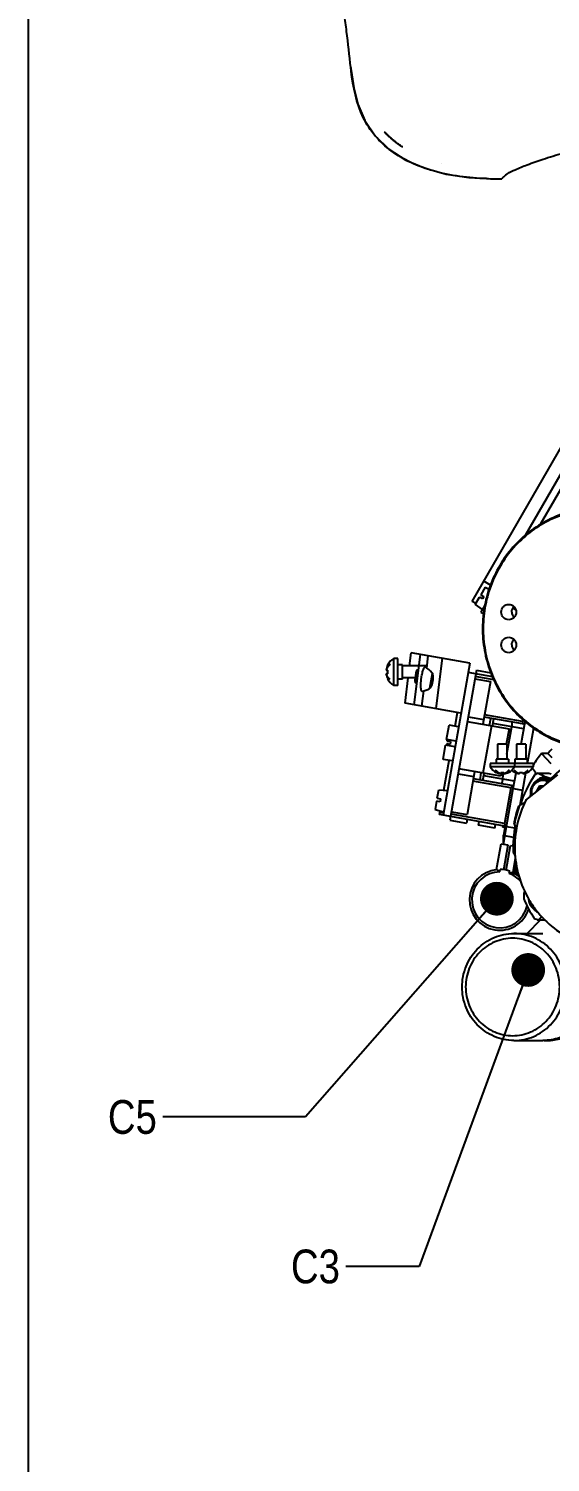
# Model space of a CAD drawing. Header units: millimetres. Extents: x 0 to 841, y 0 to 594.
# Drawn here: x 0 to 54.1, y 145.6 to 294.2 of the extents above; entities that cross this region are included whole.
import ezdxf

# ---------------------------------------------------------------- set-up
doc = ezdxf.new("R2010")
doc.units = ezdxf.units.MM
doc.header["$LTSCALE"] = 46.255
doc.layers.get('0').update_dxf_attribs({"linetype": 'CONTINUOUS'})
for name, color, linetype in [('AXIS', 7, 'CONTINUOUS'), ('COSMETIC', 7, 'CONTINUOUS'), ('NOTE', 7, 'CONTINUOUS')]:
    doc.layers.add(name, color=color, linetype=linetype)
doc.styles.get("Standard").update_dxf_attribs({"font": 'txt', "width": 0.85})
doc.styles.add('TEXTSTYLE_2', font='txt', dxfattribs={"width": 0.85})
doc.dimstyles.get("Standard").update_dxf_attribs({"dimtxt": 3.5, "dimasz": 3.5, "dimexe": 1.5, "dimexo": 1, "dimtad": 1, "dimtxsty": 'STANDARD', "dimcen": 0.09, "dimadec": 0, "dimazin": 0, "dimtol": 1, "dimtp": 0.01, "dimtm": 0.01, "dimtfac": 1, "dimtofl": 0, "dimtmove": 0, "dimatfit": 3, "dimfxl": 1, "dimtolj": 1, "dimarcsym": 0})

msp = doc.modelspace()

# ---------------------------------------------------------------- linework, layer by layer
at = {"color": 7, "linetype": 'CONTINUOUS'}
for p, q in [((0, 0), (0, 594)), ((33.42, 290.22), (33.47, 289.82)), ((33.46, 289.9), (33.42, 290.22)), ((33.47, 289.84), (33.46, 289.9)), ((38.83, 282.01), (38.76, 282.01)), ((42.85, 280.31), (42.85, 280.31)), ((49.09, 278.69), (49.09, 278.69)), ((49.09, 278.69), (49.09, 278.69)), ((46.01, 234.86), (56.01, 252.18)), ((57.43, 251.94), (51.52, 241.71)), ((58.27, 251.8), (53.1, 242.84)), ((47.93, 236.55), (47.22, 236.96)), ((46.34, 234.53), (46.78, 235.3)), ((47.09, 235.13), (46.78, 235.3)), ((47.38, 236.34), (46.93, 235.56)), ((46.93, 235.56), (47.24, 235.39)), ((47.24, 235.39), (47.09, 235.13)), ((47.38, 236.34), (47.78, 236.15)), ((46.4, 234.64), (46.01, 234.86)), ((46.34, 234.53), (47.08, 234.01)), ((47.34, 234.47), (46.93, 233.76)), ((46.93, 233.76), (47.22, 233.58)), ((50.25, 234.15), (50.57, 233.96)), ((37.9, 226.15), (37.9, 228.95)), ((38.3, 228.95), (37.9, 228.95)), ((38.3, 226.15), (38.3, 228.95)), ((39.54, 228.18), (39.71, 229.53)), ((45.78, 228.46), (39.71, 229.53)), ((40, 224.15), (40.65, 229.37)), ((41.31, 227.94), (41.46, 229.22)), ((42.9, 228.97), (42.26, 223.75)), ((37.1, 227.75), (37.26, 227.73)), ((37.25, 228.27), (37.26, 228.27)), ((38.8, 228.3), (38.3, 228.3)), ((38.8, 226.8), (38.8, 228.3)), ((41.3, 228.18), (38.8, 228.18)), ((45.78, 228.46), (43, 212.7)), ((46.46, 227.73), (43.72, 212.17)), ((48.16, 227.03), (45.6, 227.48)), ((46.46, 227.73), (47.97, 227.47)), ((37.26, 227.37), (37.1, 227.36)), ((37.26, 226.84), (37.25, 226.83)), ((38.3, 226.15), (37.9, 226.15)), ((38.8, 226.8), (38.3, 226.8)), ((40.27, 226.93), (38.8, 226.93)), ((39.07, 224.31), (39.39, 226.93)), ((41.64, 225.86), (41.9, 227.38)), ((46.3, 226.85), (47.93, 226.56)), ((48.27, 226.75), (46.35, 227.09)), ((47.93, 226.56), (47.15, 222.13)), ((48.13, 227.1), (48.11, 227.03)), ((40.82, 224), (41.02, 225.6)), ((44.86, 223.29), (39.07, 224.31)), ((44.27, 221.92), (44.52, 223.35)), ((51.26, 222.42), (47.32, 223.11)), ((45.52, 222.41), (49.86, 221.65)), ((45.61, 222.91), (47.23, 222.62)), ((48.02, 221.97), (47.15, 217.05)), ((51.46, 222.13), (47.28, 222.87)), ((47.84, 222.01), (47.97, 222.74)), ((48.13, 221.95), (48.26, 222.69)), ((51.38, 221.64), (48.18, 222.2)), ((49.86, 221.65), (49.57, 220.06)), ((49.64, 219.02), (50.15, 221.85)), ((51.1, 220.06), (51.51, 222.37)), ((51.3, 222.62), (51.26, 222.42)), ((43.39, 220.1), (43.36, 219.95)), ((43.73, 220.04), (43.39, 220.1)), ((43.44, 220.39), (43.47, 220.54)), ((43.44, 220.39), (43.78, 220.33)), ((43.78, 220.33), (43.73, 220.04)), ((49.64, 220.06), (48.67, 220.06)), ((48.67, 220.06), (48.67, 218.51)), ((49.64, 220.06), (49.64, 218.51)), ((51.59, 220.06), (50.61, 220.06)), ((50.61, 220.06), (50.61, 218.51)), ((51.59, 220.06), (51.59, 218.51)), ((51.62, 219.86), (51.59, 219.87)), ((51.59, 219.66), (51.62, 219.86)), ((53.89, 219.1), (53.23, 219.1)), ((53.23, 219.1), (54.19, 218.07)), ((53.89, 219.1), (54.28, 218.68)), ((43.1, 215.29), (43.64, 218.38)), ((48.99, 216.73), (44.65, 217.49)), ((46.28, 217.2), (45.5, 212.77)), ((46.84, 216.34), (46.97, 217.08)), ((47.13, 216.29), (47.26, 217.03)), ((52.35, 218.06), (47.91, 218.06)), ((47.91, 218.06), (47.91, 217.71)), ((52.35, 217.71), (47.91, 217.71)), ((48.51, 217.14), (48.51, 217.15)), ((49.78, 218.51), (48.53, 218.51)), ((48.53, 218.51), (48.53, 218.06)), ((48.98, 217.01), (49, 217.15)), ((49.06, 217.14), (48.99, 216.73)), ((49.19, 216.44), (49.32, 217.15)), ((49.32, 217.15), (49.33, 217.01)), ((49.78, 218.51), (49.78, 218.06)), ((49.8, 217.15), (49.8, 217.14)), ((50.29, 215.48), (50.58, 217.09)), ((50.41, 218.06), (50.41, 217.71)), ((50.45, 217.14), (50.46, 217.15)), ((51.72, 218.51), (50.47, 218.51)), ((50.47, 218.51), (50.47, 218.06)), ((50.92, 217.01), (50.94, 217.15)), ((51.26, 217.15), (51.27, 217.01)), ((51.72, 218.51), (51.72, 218.06)), ((51.74, 217.15), (51.74, 217.14)), ((52.25, 217.56), (52.28, 217.52)), ((52.35, 218.06), (52.35, 217.71)), ((52.89, 217.07), (53.97, 217.07)), ((53.97, 217.07), (54.23, 216.99)), ((44.57, 217), (46.19, 216.71)), ((50.04, 215.52), (46.11, 216.22)), ((50.33, 215.73), (46.15, 216.46)), ((50.42, 216.22), (47.22, 216.78)), ((51.59, 214.24), (54.9, 216.87)), ((53.01, 215.7), (52.68, 215.11)), ((53.17, 215.7), (52.98, 215.35)), ((53.42, 215.7), (53.01, 215.7)), ((53.72, 216.45), (53.39, 216.45)), ((53.46, 216.76), (54.25, 216.52)), ((42.34, 214.16), (42.18, 213.28)), ((42.69, 214.1), (42.34, 214.16)), ((42.39, 214.45), (42.55, 215.34)), ((42.39, 214.45), (42.74, 214.39)), ((42.55, 215.34), (43.45, 215.26)), ((42.74, 214.39), (42.69, 214.1)), ((50.04, 215.52), (49.39, 211.83)), ((42.18, 213.28), (43.06, 213.04)), ((42.65, 212.77), (42.72, 213.13)), ((49.6, 211.54), (42.65, 212.77)), ((42.7, 213.01), (43.04, 212.95)), ((49.39, 211.83), (43.83, 212.81)), ((43.87, 213.06), (45.5, 212.77)), ((50.94, 213.72), (50.84, 213.65)), ((51.4, 213.96), (50.94, 213.72)), ((51.04, 213.97), (51.08, 213.96)), ((51.4, 213.96), (51.46, 213.94)), ((51.4, 213.96), (51.47, 213.96)), ((43.72, 212.17), (45.44, 211.87)), ((45.51, 212.26), (45.44, 211.87)), ((46.67, 211.65), (46.74, 212.04)), ((48.39, 211.35), (46.67, 211.65)), ((48.39, 211.35), (48.46, 211.74)), ((49.22, 211.45), (49.25, 211.6)), ((49.47, 211.4), (49.22, 211.45)), ((49.27, 209.69), (49.6, 211.54)), ((49.47, 211.4), (49.5, 211.56)), ((50.35, 211.9), (50.4, 211.77)), ((50.4, 211.77), (50.64, 211.36)), ((50.32, 210.4), (49.42, 210.56)), ((50.26, 209.52), (50.3, 209.79)), ((48.89, 206.82), (48.94, 207.07)), ((49.88, 206.65), (49.92, 206.9)), ((50.45, 207.33), (50.38, 207.33)), ((51.49, 204.79), (51.39, 204.67)), ((52.91, 201.83), (53.23, 202.21)), ((53.07, 201.83), (51.72, 200.44)), ((53.6, 201.83), (52.91, 201.83))]:
    msp.add_line(p, q, dxfattribs=at)
for points in [[(33.46, 289.9), (33.74, 288.12), (34.17, 286.41), (34.88, 284.73), (35.95, 283.15), (37.39, 281.76), (39.14, 280.63), (41.14, 279.77), (43.33, 279.17), (45.68, 278.82), (48.15, 278.69), (49.09, 278.69)], [(37.54, 282.94), (37.48, 282.99), (37.43, 283.04), (37.38, 283.09), (37.33, 283.14), (37.28, 283.19), (37.23, 283.23), (37.18, 283.28), (37.13, 283.33), (37.09, 283.38), (37.04, 283.43), (37, 283.48)], [(38.59, 282.12), (38.52, 282.17), (38.45, 282.22), (38.38, 282.27), (38.32, 282.32), (38.25, 282.36), (38.19, 282.41), (38.12, 282.46), (38.06, 282.51), (38, 282.56), (37.94, 282.61), (37.88, 282.65), (37.82, 282.7), (37.76, 282.75), (37.7, 282.8), (37.65, 282.85), (37.59, 282.9), (37.54, 282.94)], [(47.53, 278.72), (48.1, 278.69), (49.09, 278.69)]]:
    msp.add_lwpolyline(points, dxfattribs=at)
for centre, radius, start, end in [((43.12, 289.18), 8.37, 222.0141, 223.2055), ((43.18, 289.23), 8.45, 223.2054, 224.2091), ((43.25, 289.3), 8.54, 224.2097, 225.4527), ((43.32, 289.38), 8.65, 225.4524, 226.4295), ((43.41, 289.47), 8.78, 226.4304, 227.695), ((43.5, 289.57), 8.91, 227.6943, 228.6481), ((43.6, 289.68), 9.07, 228.6492, 229.9401), ((43.71, 289.81), 9.23, 229.9391, 230.8484), ((48.49, 311.78), 33.09, 268.3337, 271.042), ((38.68, 227.55), 1.6, 119.2267, 153.3587), ((38.7, 227.55), 1.61, 153.5905, 173.1019), ((38.95, 227.55), 1.71, 173.9763, 186.0237), ((38.7, 227.55), 1.61, 186.8981, 206.4095), ((38.68, 227.55), 1.6, 206.6413, 240.7733), ((45.37, 226.45), 5.28, 172.9823, 174.8447), ((64.82, 209.62), 14.97, 140.7225, 146.4473), ((65.39, 209.69), 14.85, 138.4298, 140.7162), ((49.16, 218.43), 1.45, 210.1885, 243.443), ((49.16, 218.45), 1.45, 243.6981, 248.2459), ((49.16, 218.45), 1.45, 248.246, 250.4228), ((49.16, 218.45), 1.45, 250.4229, 251.5332), ((49.16, 218.45), 1.45, 251.5333, 254.4592), ((49.16, 218.45), 1.45, 254.4592, 255.9343), ((49.16, 218.45), 1.45, 255.9344, 257.1503), ((49.16, 218.45), 1.45, 257.1503, 258.3933), ((49.16, 218.69), 1.56, 264.0645, 275.9355), ((49.16, 218.45), 1.45, 281.6067, 282.8497), ((49.16, 218.45), 1.45, 282.8497, 284.0656), ((49.16, 218.45), 1.45, 284.0657, 285.5408), ((49.16, 218.45), 1.45, 285.5408, 286.6998), ((49.16, 218.45), 1.45, 286.6999, 288.4668), ((49.16, 218.45), 1.45, 288.4668, 289.5771), ((49.16, 218.45), 1.45, 289.5772, 291.754), ((49.16, 218.45), 1.45, 291.7541, 296.3019), ((49.16, 218.43), 1.45, 296.557, 329.8115), ((51.1, 218.43), 1.45, 227.7657, 243.443), ((51.1, 218.45), 1.45, 243.6981, 248.2459), ((51.1, 218.45), 1.45, 248.246, 250.4228), ((51.1, 218.45), 1.45, 250.4229, 251.5332), ((51.1, 218.45), 1.45, 251.5333, 254.4592), ((51.1, 218.45), 1.45, 254.4592, 255.9343), ((51.1, 218.45), 1.45, 255.9344, 257.1503), ((51.1, 218.45), 1.45, 257.1503, 258.3933), ((51.1, 218.69), 1.56, 264.0645, 275.9355), ((51.1, 218.45), 1.45, 281.6067, 282.8497), ((51.1, 218.45), 1.45, 282.8497, 284.0656), ((51.1, 218.45), 1.45, 284.0657, 285.5408), ((51.1, 218.45), 1.45, 285.5408, 286.6998), ((51.1, 218.45), 1.45, 286.6999, 288.4668), ((51.1, 218.45), 1.45, 288.4668, 289.5771), ((51.1, 218.45), 1.45, 289.5772, 291.754), ((51.1, 218.45), 1.45, 291.7541, 296.3019), ((51.1, 218.43), 1.45, 296.557, 329.8115), ((50.63, 215.99), 2.26, 25.4419, 42.9432), ((76.07, 172.06), 50.63, 117.255, 117.7428), ((122.38, 345.19), 145.76, 241.5237, 241.7786), ((61.19, 209.7), 9.76, 122.4542, 140.3902), ((49.16, 218.45), 1.45, 258.3934, 259.7704), ((49.16, 218.45), 1.45, 259.7703, 260.7531), ((49.16, 218.45), 1.45, 260.7532, 263.0911), ((49.16, 218.45), 1.45, 276.909, 279.2467), ((49.16, 218.45), 1.45, 279.2469, 281.6066), ((51.1, 218.45), 1.45, 258.3934, 259.7704), ((51.1, 218.45), 1.45, 259.7703, 260.7531), ((51.1, 218.45), 1.45, 260.7532, 263.0911), ((63.71, 209.49), 13.41, 146.6496, 161.4646), ((51.1, 218.45), 1.45, 276.909, 279.2467), ((51.1, 218.45), 1.45, 279.2469, 281.6066), ((62.87, 209.59), 11.84, 142.6935, 143.8406), ((53.35, 215.14), 1.15, 62.2758, 89.9617), ((53.39, 215.15), 1.29, 61.3244, 89.9571), ((53.72, 215.15), 1.3, 77.6853, 89.9783), ((53.72, 215.16), 1.29, 77.5884, 89.9774), ((62.71, 209.42), 12.6, 160.3773, 168.6599), ((62.67, 209.42), 12.49, 160.3146, 169.1567), ((62.6, 209.44), 12.42, 159.8692, 160.305), ((64.02, 209.4), 13.74, 170.5797, 182.1939), ((82.34, 222.49), 34.82, 203.0059, 203.8319), ((48.89, 203.92), 3.15, 95.722, 342.7377), ((48.89, 203.92), 2.9, 89.9282, 347.6442), ((48.89, 203.92), 3.15, 70.8668, 89.1332), ((48.89, 203.92), 2.9, 41.1632, 70.0718), ((48.89, 203.92), 3.15, 49.9446, 64.278), ((62.74, 209.4), 12.63, 190.6586, 192.4373), ((63.96, 209.4), 13.68, 187.7113, 191.939), ((97.37, 203.83), 45.99, 178.952, 179.7496), ((63.68, 209.3), 13.38, 203.1913, 213.1398), ((76.92, 268.81), 71.16, 249.905, 250.2769), ((53.5, 194.51), 5.17, 270.0012, 272.6948), ((53.98, 194.51), 5.18, 266.5866, 269.9982), ((53.98, 194.51), 5.17, 270.0005, 271.7512)]:
    msp.add_arc(centre, radius, start, end, dxfattribs=at)
for centre, major_axis, ratio, start_param, end_param in [((40.46, 226.89), (1.62, -0.42), 0.775113, 6.903948, 7.51219), ((40.46, 226.89), (1.62, -0.42), 0.775113, 5.259129, 5.785832), ((51.51, 222.37), (0.246, -0.043), 1, 3.141593, 4.712389), ((50.29, 215.48), (0.246, -0.043), 1, 1.570796, 3.141593), ((49.64, 211.79), (0.043, 0.246), 1, -4.712389, -3.141593)]:
    msp.add_ellipse(centre, major_axis=major_axis, ratio=ratio, start_param=start_param, end_param=end_param, dxfattribs=at)
for points, knots in [([(33.42, 290.22), (33.27, 291.47), (33.11, 293.33), (32.75, 295.74), (32.33, 297.42), (31.66, 298.91), (30.89, 300.2), (30.2, 301.35), (29.86, 302.14), (29.77, 302.53)], [0, 0, 0, 0, 0.289805, 0.430236, 0.563271, 0.688136, 0.80464, 0.909535, 1, 1, 1, 1]), ([(47.53, 278.7), (45.67, 278.76), (42.96, 279.09), (39.68, 280.28), (37.61, 281.49), (35.9, 283.07), (34.14, 285.76), (33.68, 288.2), (33.47, 289.84)], [0, 0, 0, 0, 0.278744, 0.404719, 0.523206, 0.637209, 0.751442, 1, 1, 1, 1]), ([(49.68, 279.2), (49.93, 279.37), (50.61, 279.7), (51.85, 280.2), (53.5, 280.77), (55.57, 281.41), (58.02, 282.08), (61.8, 283.15), (64.71, 284.14), (66.72, 284.81)], [0, 0, 0, 0, 0.050663, 0.125343, 0.223245, 0.342988, 0.486342, 0.647162, 1, 1, 1, 1]), ([(42.86, 280.31), (42.86, 280.31), (42.86, 280.31), (42.86, 280.3), (42.86, 280.3)], [0, 0, 0, 0, 0.634129, 1, 1, 1, 1]), ([(49.27, 278.87), (49.24, 278.85), (49.18, 278.79), (49.13, 278.73), (49.09, 278.69)], [0, 0, 0, 0, 0.398666, 1, 1, 1, 1]), ([(49.68, 279.2), (49.64, 279.17), (49.49, 279.07), (49.36, 278.96), (49.27, 278.87)], [0, 0, 0, 0, 0.292048, 1, 1, 1, 1]), ([(59.15, 244.55), (58.39, 244.55), (56.86, 244.4), (54.66, 243.73), (52.62, 242.63), (50.81, 241.17), (49.3, 239.37), (48.15, 237.32), (47.39, 235.08), (47.05, 232.73), (47.14, 230.36), (47.67, 228.05), (48.6, 225.88), (49.91, 223.93), (51.55, 222.27), (53.47, 220.96), (55.58, 220.04), (57.09, 219.72), (57.84, 219.63)], [0, 0, 0, 0, 0.061393, 0.122939, 0.184772, 0.246978, 0.30959, 0.372586, 0.435889, 0.499379, 0.562913, 0.62634, 0.689524, 0.752362, 0.8148, 0.876838, 0.938536, 1, 1, 1, 1]), ([(59.15, 244.46), (58.4, 244.46), (56.88, 244.31), (54.69, 243.64), (52.66, 242.56), (50.87, 241.11), (49.37, 239.33), (48.22, 237.29), (47.46, 235.07), (47.12, 232.74), (47.21, 230.38), (47.73, 228.09), (48.66, 225.93), (49.96, 223.99), (51.59, 222.35), (53.49, 221.04), (55.6, 220.14), (57.09, 219.82), (57.84, 219.73)], [0, 0, 0, 0, 0.061393, 0.122938, 0.184768, 0.246972, 0.309582, 0.372577, 0.43588, 0.499372, 0.562907, 0.626335, 0.689521, 0.752361, 0.814799, 0.876837, 0.938535, 1, 1, 1, 1]), ([(40.29, 227.75), (40.28, 227.75), (40.26, 227.73), (40.25, 227.69), (40.22, 227.63), (40.19, 227.52), (40.16, 227.33), (40.14, 227.18), (40.13, 227.1)], [0, 0, 0, 0, 0.031964, 0.094003, 0.187989, 0.31134, 0.628231, 1, 1, 1, 1]), ([(40.29, 227.1), (40.3, 227.18), (40.32, 227.33), (40.33, 227.53), (40.32, 227.67), (40.31, 227.73), (40.29, 227.75), (40.29, 227.75)], [0, 0, 0, 0, 0.377954, 0.698292, 0.912535, 0.970909, 1, 1, 1, 1]), ([(40.87, 225.5), (40.82, 225.51), (40.76, 225.61), (40.73, 225.75), (40.71, 225.92), (40.7, 226.12), (40.71, 226.43), (40.74, 226.84), (40.81, 227.24), (40.88, 227.55), (40.93, 227.73), (40.99, 227.89), (41.06, 228.01), (41.14, 228.09), (41.19, 228.09)], [0, 0, 0, 0, 0.055423, 0.102651, 0.163359, 0.236163, 0.318841, 0.501915, 0.685314, 0.768157, 0.840832, 0.900934, 0.947047, 1, 1, 1, 1]), ([(41.19, 228.09), (41.21, 228.08), (41.27, 228.03), (41.29, 227.97), (41.31, 227.94)], [0, 0, 0, 0, 0.394972, 1, 1, 1, 1]), ([(40.11, 226.93), (40.1, 226.86), (40.09, 226.75), (40.09, 226.6), (40.1, 226.5), (40.11, 226.46), (40.12, 226.45), (40.13, 226.45)], [0, 0, 0, 0, 0.393974, 0.709183, 0.913386, 0.969356, 1, 1, 1, 1]), ([(40.13, 226.45), (40.13, 226.45), (40.15, 226.47), (40.17, 226.5), (40.19, 226.56), (40.22, 226.68), (40.26, 226.86), (40.28, 227.01), (40.29, 227.1)], [0, 0, 0, 0, 0.032128, 0.094413, 0.188576, 0.311984, 0.62865, 1, 1, 1, 1]), ([(41.72, 225.93), (41.83, 226.13), (41.99, 226.58), (41.99, 227.05), (41.96, 227.28)], [0, 0, 0, 0, 0.497505, 1, 1, 1, 1]), ([(41.02, 225.6), (41.01, 225.59), (40.97, 225.54), (40.91, 225.49), (40.87, 225.5)], [0, 0, 0, 0, 0.338881, 1, 1, 1, 1]), ([(50.15, 221.85), (50.16, 221.92), (50.17, 222.03), (50.19, 222.17), (50.19, 222.26), (50.19, 222.31), (50.19, 222.34), (50.18, 222.35), (50.17, 222.36)], [0, 0, 0, 0, 0.376129, 0.695019, 0.817818, 0.910245, 0.970032, 1, 1, 1, 1]), ([(49.19, 216.44), (49.18, 216.37), (49.16, 216.26), (49.12, 216.12), (49.09, 216.04), (49.07, 215.99), (49.06, 215.97), (49.05, 215.95), (49.04, 215.95)], [0, 0, 0, 0, 0.376129, 0.695019, 0.817818, 0.910245, 0.970032, 1, 1, 1, 1]), ([(53.39, 216.45), (53.29, 216.45), (53.08, 216.42), (52.79, 216.31), (52.53, 216.13), (52.32, 215.89), (52.16, 215.61), (52.07, 215.31), (52.06, 214.98), (52.09, 214.77), (52.12, 214.67)], [0, 0, 0, 0, 0.12257, 0.245584, 0.369418, 0.494239, 0.62001, 0.746496, 0.87331, 1, 1, 1, 1]), ([(53.36, 216.3), (53.26, 216.3), (53.08, 216.27), (52.82, 216.18), (52.59, 216.02), (52.4, 215.82), (52.26, 215.57), (52.18, 215.3), (52.16, 215.02), (52.19, 214.83), (52.22, 214.74)], [0, 0, 0, 0, 0.122589, 0.24561, 0.369434, 0.494227, 0.619965, 0.74643, 0.873255, 1, 1, 1, 1]), ([(51.59, 214.24), (51.19, 213.45), (50.74, 212.17), (50.47, 210.4), (50.41, 208.61), (50.76, 206.38), (51.65, 204.31), (52.64, 202.84), (53.81, 201.51), (55.56, 200.16), (57.99, 199.14), (59.73, 198.91), (60.59, 198.91)], [0, 0, 0, 0, 0.126151, 0.189554, 0.253008, 0.379551, 0.505502, 0.568257, 0.630744, 0.754639, 0.877592, 1, 1, 1, 1]), ([(48.57, 207.06), (48.58, 207.06), (48.6, 207.05), (48.65, 207.03), (48.72, 206.98), (48.8, 206.91), (48.86, 206.85), (48.89, 206.82)], [0, 0, 0, 0, 0.064664, 0.154529, 0.396272, 0.687938, 1, 1, 1, 1]), ([(49.88, 206.65), (49.91, 206.67), (49.99, 206.7), (50.09, 206.74), (50.17, 206.76), (50.23, 206.77), (50.25, 206.77), (50.25, 206.76)], [0, 0, 0, 0, 0.312061, 0.603726, 0.845469, 0.935334, 1, 1, 1, 1]), ([(51.88, 204.06), (51.88, 203.93), (51.92, 203.65), (52.1, 203.27), (52.38, 202.97), (52.62, 202.83), (52.75, 202.78)], [0, 0, 0, 0, 0.25292, 0.504376, 0.753434, 1, 1, 1, 1]), ([(52.01, 203.85), (52.02, 203.76), (52.07, 203.6), (52.19, 203.37), (52.36, 203.17), (52.49, 203.07), (52.56, 203.02)], [0, 0, 0, 0, 0.252253, 0.503231, 0.752519, 1, 1, 1, 1]), ([(52.48, 202.92), (52.52, 202.88), (52.63, 202.78), (52.76, 202.68), (52.85, 202.64)], [0, 0, 0, 0, 0.297371, 1, 1, 1, 1]), ([(44.98, 194.89), (44.98, 195.25), (45.05, 195.97), (45.36, 197.02), (45.86, 197.98), (46.53, 198.83), (47.35, 199.53), (48.29, 200.05), (49.3, 200.36), (50.01, 200.44), (50.36, 200.44)], [0, 0, 0, 0, 0.126751, 0.253229, 0.379221, 0.504571, 0.629225, 0.753235, 0.876748, 1, 1, 1, 1]), ([(55.11, 194.89), (55.11, 195.22), (55.05, 195.88), (54.77, 196.83), (54.32, 197.71), (53.71, 198.48), (52.96, 199.11), (52.11, 199.58), (51.19, 199.87), (50.23, 199.97), (49.27, 199.87), (48.35, 199.58), (47.5, 199.11), (46.76, 198.48), (46.15, 197.71), (45.7, 196.83), (45.42, 195.88), (45.35, 195.22), (45.35, 194.89)], [0, 0, 0, 0, 0.063559, 0.126956, 0.19006, 0.252775, 0.315069, 0.376969, 0.438567, 0.5, 0.561433, 0.623031, 0.684931, 0.747225, 0.80994, 0.873044, 0.936441, 1, 1, 1, 1]), ([(55.72, 194.89), (55.72, 195.25), (55.65, 195.98), (55.35, 197.02), (54.85, 197.99), (54.18, 198.83), (53.36, 199.53), (52.43, 200.05), (51.42, 200.36), (50.71, 200.44), (50.36, 200.44)], [0, 0, 0, 0, 0.127118, 0.253911, 0.380119, 0.505551, 0.630137, 0.753938, 0.877133, 1, 1, 1, 1]), ([(50.36, 189.34), (50.01, 189.34), (49.3, 189.41), (48.29, 189.73), (47.35, 190.25), (46.53, 190.94), (45.86, 191.79), (45.36, 192.75), (45.05, 193.8), (44.98, 194.52), (44.98, 194.89)], [0, 0, 0, 0, 0.123252, 0.246765, 0.370775, 0.495429, 0.620779, 0.746771, 0.873249, 1, 1, 1, 1]), ([(45.35, 194.89), (45.35, 194.56), (45.42, 193.9), (45.7, 192.94), (46.15, 192.07), (46.76, 191.3), (47.5, 190.66), (48.35, 190.19), (49.27, 189.9), (50.23, 189.8), (51.19, 189.9), (52.11, 190.19), (52.96, 190.66), (53.71, 191.3), (54.32, 192.07), (54.77, 192.94), (55.05, 193.9), (55.11, 194.56), (55.11, 194.89)], [0, 0, 0, 0, 0.063559, 0.126956, 0.19006, 0.252775, 0.315069, 0.376969, 0.438567, 0.5, 0.561433, 0.623031, 0.684931, 0.747225, 0.80994, 0.873044, 0.936441, 1, 1, 1, 1]), ([(50.36, 189.34), (50.71, 189.34), (51.42, 189.41), (52.43, 189.73), (53.36, 190.24), (54.18, 190.94), (54.85, 191.79), (55.35, 192.75), (55.65, 193.8), (55.72, 194.52), (55.72, 194.89)], [0, 0, 0, 0, 0.122867, 0.246062, 0.369863, 0.494449, 0.619881, 0.746089, 0.872882, 1, 1, 1, 1]), ([(58.53, 193.4), (58.38, 192.82), (57.89, 191.72), (56.87, 190.61), (55.89, 189.96), (55.09, 189.6), (54.24, 189.39), (53.66, 189.34), (53.37, 189.34)], [0, 0, 0, 0, 0.253252, 0.503946, 0.628673, 0.752813, 0.876518, 1, 1, 1, 1]), ([(59.08, 193.19), (58.92, 192.65), (58.42, 191.62), (57.26, 190.39), (55.79, 189.57), (54.69, 189.36), (54.14, 189.34)], [0, 0, 0, 0, 0.253539, 0.504604, 0.753128, 1, 1, 1, 1])]:
    msp.add_open_spline(points, degree=3, knots=knots, dxfattribs=at)
msp.add_open_spline([(38.76, 282.01), (38.46, 282.21), (38.16, 282.42), (37.88, 282.65)], degree=3, dxfattribs=at)
at = {"layer": 'AXIS', "color": 7, "linetype": 'CONTINUOUS'}
for p, q in [((43.37, 220.56), (43.63, 222.04)), ((44.61, 221.86), (43.63, 222.04)), ((51.51, 222.37), (51.51, 222.41)), ((51.51, 222.37), (51.56, 222.37)), ((51.76, 218.06), (52.41, 221.74)), ((44.35, 220.39), (43.37, 220.56)), ((43, 218.49), (43.26, 219.97)), ((44.25, 219.8), (43.26, 219.97)), ((43.99, 218.32), (43, 218.49)), ((51, 213.75), (51.59, 217.08)), ((53.36, 216.57), (53.32, 216.57)), ((49.6, 211.54), (50.29, 215.48)), ((50.29, 215.48), (51.28, 215.31)), ((49.6, 211.54), (50.44, 211.39)), ((48.55, 207.06), (49.02, 209.74)), ((49.02, 209.74), (49.76, 209.61)), ((49.31, 207.04), (49.76, 209.61)), ((49.56, 207), (50.01, 209.56)), ((50.01, 209.56), (50.3, 209.51)), ((50.27, 206.75), (50.54, 208.23)), ((50.36, 200.44), (53.37, 200.44)), ((50.36, 189.34), (53.37, 189.34))]:
    msp.add_line(p, q, dxfattribs=at)
for centre, radius, start, end in [((53.75, 215.15), 1.43, 105.7041, 117.2231), ((53.74, 215.16), 1.41, 96.8045, 105.6644), ((50.67, 211.02), 1.28, 155.2979, 157.2343)]:
    msp.add_arc(centre, radius, start, end, dxfattribs=at)
for points, knots in [([(49.05, 233.76), (49.05, 233.86), (49.09, 234.07), (49.26, 234.34), (49.52, 234.52), (49.72, 234.56), (49.82, 234.56)], [0, 0, 0, 0, 0.254009, 0.505662, 0.754017, 1, 1, 1, 1]), ([(49.82, 232.96), (49.72, 232.96), (49.52, 233), (49.26, 233.18), (49.09, 233.45), (49.05, 233.65), (49.05, 233.76)], [0, 0, 0, 0, 0.245983, 0.494338, 0.745991, 1, 1, 1, 1]), ([(49.82, 234.56), (49.92, 234.56), (50.13, 234.52), (50.38, 234.34), (50.56, 234.07), (50.6, 233.86), (50.6, 233.76)], [0, 0, 0, 0, 0.245983, 0.494338, 0.745991, 1, 1, 1, 1]), ([(50.6, 233.76), (50.6, 233.65), (50.56, 233.45), (50.38, 233.18), (50.13, 233), (49.92, 232.96), (49.82, 232.96)], [0, 0, 0, 0, 0.254009, 0.505662, 0.754017, 1, 1, 1, 1]), ([(50.14, 233.76), (50.14, 233.86), (50.18, 234.07), (50.3, 234.25), (50.37, 234.32)], [0, 0, 0, 0, 0.502337, 1, 1, 1, 1]), ([(50.14, 233.76), (50.14, 233.65), (50.18, 233.45), (50.3, 233.27), (50.37, 233.19)], [0, 0, 0, 0, 0.502337, 1, 1, 1, 1]), ([(49.05, 230.35), (49.05, 230.46), (49.09, 230.66), (49.26, 230.93), (49.52, 231.11), (49.72, 231.15), (49.82, 231.15)], [0, 0, 0, 0, 0.254009, 0.505662, 0.754017, 1, 1, 1, 1]), ([(49.82, 231.15), (49.92, 231.15), (50.13, 231.11), (50.38, 230.93), (50.56, 230.66), (50.6, 230.46), (50.6, 230.35)], [0, 0, 0, 0, 0.245983, 0.494338, 0.745991, 1, 1, 1, 1]), ([(50.14, 230.35), (50.14, 230.46), (50.18, 230.66), (50.3, 230.84), (50.37, 230.92)], [0, 0, 0, 0, 0.502337, 1, 1, 1, 1]), ([(49.82, 229.55), (49.72, 229.55), (49.52, 229.59), (49.26, 229.77), (49.09, 230.04), (49.05, 230.25), (49.05, 230.35)], [0, 0, 0, 0, 0.245983, 0.494338, 0.745991, 1, 1, 1, 1]), ([(50.6, 230.35), (50.6, 230.25), (50.56, 230.04), (50.38, 229.77), (50.13, 229.59), (49.92, 229.55), (49.82, 229.55)], [0, 0, 0, 0, 0.254009, 0.505662, 0.754017, 1, 1, 1, 1]), ([(50.14, 230.35), (50.14, 230.25), (50.18, 230.04), (50.3, 229.86), (50.37, 229.79)], [0, 0, 0, 0, 0.502337, 1, 1, 1, 1]), ([(52.85, 216.38), (52.84, 216.37), (52.78, 216.33), (52.73, 216.28), (52.69, 216.23)], [0, 0, 0, 0, 0.231198, 1, 1, 1, 1]), ([(53.32, 216.57), (53.28, 216.57), (53.11, 216.55), (52.96, 216.46), (52.85, 216.38)], [0, 0, 0, 0, 0.203049, 1, 1, 1, 1]), ([(54.09, 216.36), (53.98, 216.43), (53.74, 216.53), (53.48, 216.57), (53.36, 216.57)], [0, 0, 0, 0, 0.501102, 1, 1, 1, 1]), ([(52.07, 214.91), (52.07, 214.89), (52.06, 214.79), (52.05, 214.68), (52.05, 214.61)], [0, 0, 0, 0, 0.267529, 1, 1, 1, 1]), ([(49.45, 211.41), (49.43, 211.35), (49.39, 211.23), (49.34, 210.98), (49.31, 210.77), (49.29, 210.63)], [0, 0, 0, 0, 0.222736, 0.468918, 1, 1, 1, 1]), ([(49.29, 209.83), (49.29, 209.89), (49.27, 210.01), (49.26, 210.28), (49.28, 210.49), (49.29, 210.63)], [0, 0, 0, 0, 0.216126, 0.460436, 1, 1, 1, 1])]:
    msp.add_open_spline(points, degree=3, knots=knots, dxfattribs=at)
at = {"layer": 'COSMETIC', "color": 7, "linetype": 'CONTINUOUS'}
for points, knots in [([(37.51, 228.33), (37.5, 228.32), (37.48, 228.3), (37.46, 228.28), (37.45, 228.27), (37.44, 228.27), (37.43, 228.26), (37.42, 228.25), (37.42, 228.25), (37.41, 228.25), (37.41, 228.25), (37.41, 228.24), (37.41, 228.24), (37.41, 228.24), (37.4, 228.23), (37.39, 228.23), (37.38, 228.21), (37.37, 228.2), (37.35, 228.19), (37.34, 228.17), (37.34, 228.17), (37.33, 228.16), (37.33, 228.16), (37.32, 228.16), (37.32, 228.15), (37.32, 228.15), (37.32, 228.15), (37.32, 228.15), (37.31, 228.14), (37.3, 228.13), (37.3, 228.12), (37.29, 228.11), (37.28, 228.1), (37.27, 228.09), (37.26, 228.08), (37.26, 228.07), (37.25, 228.07), (37.25, 228.06), (37.25, 228.06), (37.25, 228.06), (37.25, 228.06), (37.25, 228.06), (37.24, 228.06), (37.24, 228.05), (37.24, 228.05), (37.24, 228.04), (37.23, 228.04), (37.23, 228.03), (37.22, 228.02), (37.21, 228.01), (37.21, 227.99), (37.2, 227.98), (37.19, 227.98), (37.19, 227.97), (37.19, 227.96), (37.19, 227.96), (37.19, 227.96), (37.18, 227.96), (37.18, 227.96), (37.18, 227.95), (37.18, 227.95), (37.17, 227.94), (37.17, 227.92), (37.16, 227.91), (37.15, 227.89), (37.15, 227.88), (37.14, 227.87), (37.14, 227.86), (37.14, 227.86), (37.14, 227.86), (37.14, 227.85), (37.14, 227.85), (37.13, 227.85), (37.13, 227.85), (37.13, 227.84), (37.13, 227.83), (37.12, 227.82), (37.12, 227.8), (37.11, 227.78), (37.11, 227.76), (37.1, 227.75)], [0, 0, 0, 0, 0.0625, 0.09375, 0.109375, 0.125, 0.140625, 0.15625, 0.160156, 0.164062, 0.166016, 0.167969, 0.171875, 0.179688, 0.1875, 0.203125, 0.21875, 0.25, 0.28125, 0.296875, 0.3125, 0.320312, 0.328125, 0.332031, 0.333984, 0.335938, 0.339844, 0.34375, 0.359375, 0.375, 0.390625, 0.40625, 0.4375, 0.453125, 0.46875, 0.476562, 0.484375, 0.492188, 0.496094, 0.498047, 0.5, 0.501953, 0.503906, 0.507812, 0.515625, 0.523438, 0.53125, 0.546875, 0.5625, 0.59375, 0.609375, 0.625, 0.640625, 0.65625, 0.660156, 0.664062, 0.666016, 0.667969, 0.671875, 0.679688, 0.6875, 0.703125, 0.71875, 0.75, 0.78125, 0.796875, 0.8125, 0.820312, 0.828125, 0.832031, 0.833984, 0.835938, 0.839844, 0.84375, 0.859375, 0.875, 0.890625, 0.90625, 0.9375, 1, 1, 1, 1]), ([(37.51, 226.78), (37.5, 226.79), (37.48, 226.8), (37.46, 226.82), (37.45, 226.83), (37.44, 226.84), (37.43, 226.85), (37.42, 226.85), (37.42, 226.86), (37.41, 226.86), (37.41, 226.86), (37.41, 226.86), (37.41, 226.86), (37.41, 226.87), (37.4, 226.87), (37.39, 226.88), (37.38, 226.89), (37.37, 226.9), (37.35, 226.92), (37.34, 226.93), (37.34, 226.94), (37.33, 226.94), (37.33, 226.95), (37.32, 226.95), (37.32, 226.95), (37.32, 226.95), (37.32, 226.95), (37.32, 226.96), (37.31, 226.96), (37.3, 226.97), (37.3, 226.98), (37.29, 226.99), (37.28, 227.01), (37.27, 227.02), (37.26, 227.03), (37.26, 227.03), (37.25, 227.04), (37.25, 227.04), (37.25, 227.04), (37.25, 227.04), (37.25, 227.05), (37.25, 227.05), (37.24, 227.05), (37.24, 227.05), (37.24, 227.06), (37.24, 227.06), (37.23, 227.07), (37.23, 227.07), (37.22, 227.09), (37.21, 227.1), (37.21, 227.11), (37.2, 227.12), (37.19, 227.13), (37.19, 227.14), (37.19, 227.14), (37.19, 227.14), (37.19, 227.14), (37.18, 227.15), (37.18, 227.15), (37.18, 227.15), (37.18, 227.16), (37.17, 227.17), (37.17, 227.18), (37.16, 227.2), (37.15, 227.21), (37.15, 227.23), (37.14, 227.23), (37.14, 227.24), (37.14, 227.24), (37.14, 227.25), (37.14, 227.25), (37.14, 227.25), (37.13, 227.25), (37.13, 227.26), (37.13, 227.27), (37.13, 227.28), (37.12, 227.29), (37.12, 227.3), (37.11, 227.32), (37.11, 227.34), (37.1, 227.36)], [0, 0, 0, 0, 0.0625, 0.09375, 0.109375, 0.125, 0.140625, 0.15625, 0.160156, 0.164062, 0.166016, 0.167969, 0.171875, 0.179688, 0.1875, 0.203125, 0.21875, 0.25, 0.28125, 0.296875, 0.3125, 0.320312, 0.328125, 0.332031, 0.333984, 0.335938, 0.339844, 0.34375, 0.359375, 0.375, 0.390625, 0.40625, 0.4375, 0.453125, 0.46875, 0.476562, 0.484375, 0.492188, 0.496094, 0.498047, 0.5, 0.501953, 0.503906, 0.507812, 0.515625, 0.523438, 0.53125, 0.546875, 0.5625, 0.59375, 0.609375, 0.625, 0.640625, 0.65625, 0.660156, 0.664062, 0.666016, 0.667969, 0.671875, 0.679688, 0.6875, 0.703125, 0.71875, 0.75, 0.78125, 0.796875, 0.8125, 0.820312, 0.828125, 0.832031, 0.833984, 0.835938, 0.839844, 0.84375, 0.859375, 0.875, 0.890625, 0.90625, 0.9375, 1, 1, 1, 1]), ([(48.46, 217.38), (48.47, 217.37), (48.48, 217.35), (48.5, 217.33), (48.51, 217.32), (48.51, 217.31), (48.52, 217.3), (48.52, 217.3), (48.53, 217.29), (48.53, 217.29), (48.53, 217.29), (48.53, 217.29), (48.54, 217.28), (48.54, 217.28), (48.55, 217.27), (48.56, 217.26), (48.57, 217.25), (48.58, 217.24), (48.59, 217.23), (48.6, 217.22), (48.61, 217.21), (48.61, 217.21), (48.61, 217.21), (48.61, 217.21), (48.61, 217.21), (48.62, 217.21), (48.62, 217.2), (48.63, 217.2), (48.63, 217.19), (48.64, 217.18), (48.65, 217.18), (48.66, 217.17), (48.67, 217.16), (48.68, 217.15), (48.69, 217.15), (48.69, 217.15), (48.69, 217.14), (48.7, 217.14), (48.7, 217.14), (48.7, 217.14), (48.7, 217.14), (48.71, 217.13), (48.71, 217.13), (48.72, 217.13), (48.73, 217.12), (48.74, 217.12), (48.75, 217.11), (48.76, 217.1), (48.77, 217.1), (48.78, 217.09), (48.78, 217.09), (48.79, 217.08), (48.79, 217.08), (48.79, 217.08), (48.79, 217.08), (48.79, 217.08), (48.8, 217.08), (48.8, 217.08), (48.81, 217.07), (48.82, 217.07), (48.84, 217.06), (48.85, 217.05), (48.86, 217.05), (48.87, 217.05), (48.88, 217.04), (48.88, 217.04), (48.88, 217.04), (48.88, 217.04), (48.88, 217.04), (48.89, 217.04), (48.89, 217.04), (48.9, 217.03), (48.91, 217.03), (48.92, 217.03), (48.93, 217.02), (48.95, 217.02), (48.97, 217.01), (48.98, 217.01)], [0, 0, 0, 0, 0.0625, 0.09375, 0.109375, 0.125, 0.140625, 0.15625, 0.160156, 0.164062, 0.167969, 0.171875, 0.179688, 0.1875, 0.203125, 0.21875, 0.25, 0.28125, 0.296875, 0.3125, 0.320312, 0.328125, 0.332031, 0.333984, 0.335938, 0.339844, 0.34375, 0.359375, 0.375, 0.390625, 0.40625, 0.4375, 0.453125, 0.46875, 0.476562, 0.484375, 0.492188, 0.496094, 0.5, 0.503906, 0.507812, 0.515625, 0.523438, 0.53125, 0.546875, 0.5625, 0.59375, 0.609375, 0.625, 0.640625, 0.65625, 0.660156, 0.664062, 0.666016, 0.667969, 0.671875, 0.679688, 0.6875, 0.703125, 0.71875, 0.75, 0.78125, 0.796875, 0.8125, 0.820312, 0.828125, 0.832031, 0.833984, 0.835938, 0.839844, 0.84375, 0.859375, 0.875, 0.890625, 0.90625, 0.9375, 1, 1, 1, 1]), ([(49.86, 217.38), (49.85, 217.37), (49.83, 217.35), (49.82, 217.33), (49.81, 217.32), (49.8, 217.31), (49.8, 217.3), (49.79, 217.3), (49.79, 217.29), (49.79, 217.29), (49.78, 217.29), (49.78, 217.29), (49.78, 217.28), (49.77, 217.28), (49.77, 217.27), (49.76, 217.26), (49.74, 217.25), (49.73, 217.24), (49.72, 217.23), (49.71, 217.22), (49.71, 217.21), (49.71, 217.21), (49.7, 217.21), (49.7, 217.21), (49.7, 217.21), (49.7, 217.21), (49.69, 217.2), (49.69, 217.2), (49.68, 217.19), (49.67, 217.18), (49.66, 217.18), (49.65, 217.17), (49.64, 217.16), (49.63, 217.15), (49.63, 217.15), (49.62, 217.15), (49.62, 217.14), (49.62, 217.14), (49.62, 217.14), (49.61, 217.14), (49.61, 217.14), (49.61, 217.13), (49.6, 217.13), (49.6, 217.13), (49.59, 217.12), (49.58, 217.12), (49.57, 217.11), (49.56, 217.1), (49.55, 217.1), (49.54, 217.09), (49.53, 217.09), (49.53, 217.08), (49.53, 217.08), (49.52, 217.08), (49.52, 217.08), (49.52, 217.08), (49.52, 217.08), (49.51, 217.08), (49.5, 217.07), (49.49, 217.07), (49.48, 217.06), (49.46, 217.05), (49.45, 217.05), (49.45, 217.05), (49.44, 217.04), (49.44, 217.04), (49.43, 217.04), (49.43, 217.04), (49.43, 217.04), (49.43, 217.04), (49.42, 217.04), (49.42, 217.03), (49.41, 217.03), (49.4, 217.03), (49.39, 217.02), (49.36, 217.02), (49.34, 217.01), (49.33, 217.01)], [0, 0, 0, 0, 0.0625, 0.09375, 0.109375, 0.125, 0.140625, 0.15625, 0.160156, 0.164062, 0.167969, 0.171875, 0.179688, 0.1875, 0.203125, 0.21875, 0.25, 0.28125, 0.296875, 0.3125, 0.320312, 0.328125, 0.332031, 0.333984, 0.335938, 0.339844, 0.34375, 0.359375, 0.375, 0.390625, 0.40625, 0.4375, 0.453125, 0.46875, 0.476562, 0.484375, 0.492188, 0.496094, 0.5, 0.503906, 0.507812, 0.515625, 0.523438, 0.53125, 0.546875, 0.5625, 0.59375, 0.609375, 0.625, 0.640625, 0.65625, 0.660156, 0.664062, 0.666016, 0.667969, 0.671875, 0.679688, 0.6875, 0.703125, 0.71875, 0.75, 0.78125, 0.796875, 0.8125, 0.820312, 0.828125, 0.832031, 0.833984, 0.835938, 0.839844, 0.84375, 0.859375, 0.875, 0.890625, 0.90625, 0.9375, 1, 1, 1, 1]), ([(50.4, 217.38), (50.41, 217.37), (50.42, 217.35), (50.44, 217.33), (50.45, 217.32), (50.45, 217.31), (50.46, 217.3), (50.47, 217.3), (50.47, 217.29), (50.47, 217.29), (50.47, 217.29), (50.47, 217.29), (50.48, 217.28), (50.48, 217.28), (50.49, 217.27), (50.5, 217.26), (50.51, 217.25), (50.53, 217.24), (50.54, 217.23), (50.54, 217.22), (50.55, 217.21), (50.55, 217.21), (50.55, 217.21), (50.55, 217.21), (50.56, 217.21), (50.56, 217.21), (50.56, 217.2), (50.57, 217.2), (50.58, 217.19), (50.58, 217.18), (50.59, 217.18), (50.61, 217.17), (50.62, 217.16), (50.62, 217.15), (50.63, 217.15), (50.63, 217.15), (50.64, 217.14), (50.64, 217.14), (50.64, 217.14), (50.64, 217.14), (50.65, 217.14), (50.65, 217.13), (50.65, 217.13), (50.66, 217.13), (50.67, 217.12), (50.68, 217.12), (50.69, 217.11), (50.7, 217.1), (50.71, 217.1), (50.72, 217.09), (50.72, 217.09), (50.73, 217.08), (50.73, 217.08), (50.73, 217.08), (50.73, 217.08), (50.74, 217.08), (50.74, 217.08), (50.74, 217.08), (50.75, 217.07), (50.76, 217.07), (50.78, 217.06), (50.79, 217.05), (50.8, 217.05), (50.81, 217.05), (50.82, 217.04), (50.82, 217.04), (50.82, 217.04), (50.82, 217.04), (50.83, 217.04), (50.83, 217.04), (50.83, 217.04), (50.84, 217.03), (50.85, 217.03), (50.86, 217.03), (50.87, 217.02), (50.89, 217.02), (50.91, 217.01), (50.92, 217.01)], [0, 0, 0, 0, 0.0625, 0.09375, 0.109375, 0.125, 0.140625, 0.15625, 0.160156, 0.164062, 0.167969, 0.171875, 0.179688, 0.1875, 0.203125, 0.21875, 0.25, 0.28125, 0.296875, 0.3125, 0.320312, 0.328125, 0.332031, 0.333984, 0.335938, 0.339844, 0.34375, 0.359375, 0.375, 0.390625, 0.40625, 0.4375, 0.453125, 0.46875, 0.476562, 0.484375, 0.492188, 0.496094, 0.5, 0.503906, 0.507812, 0.515625, 0.523438, 0.53125, 0.546875, 0.5625, 0.59375, 0.609375, 0.625, 0.640625, 0.65625, 0.660156, 0.664062, 0.666016, 0.667969, 0.671875, 0.679688, 0.6875, 0.703125, 0.71875, 0.75, 0.78125, 0.796875, 0.8125, 0.820312, 0.828125, 0.832031, 0.833984, 0.835938, 0.839844, 0.84375, 0.859375, 0.875, 0.890625, 0.90625, 0.9375, 1, 1, 1, 1]), ([(51.8, 217.38), (51.79, 217.37), (51.78, 217.35), (51.76, 217.33), (51.75, 217.32), (51.74, 217.31), (51.74, 217.3), (51.73, 217.3), (51.73, 217.29), (51.73, 217.29), (51.72, 217.29), (51.72, 217.29), (51.72, 217.28), (51.71, 217.28), (51.71, 217.27), (51.7, 217.26), (51.68, 217.25), (51.67, 217.24), (51.66, 217.23), (51.65, 217.22), (51.65, 217.21), (51.65, 217.21), (51.64, 217.21), (51.64, 217.21), (51.64, 217.21), (51.64, 217.21), (51.64, 217.2), (51.63, 217.2), (51.62, 217.19), (51.61, 217.18), (51.6, 217.18), (51.59, 217.17), (51.58, 217.16), (51.57, 217.15), (51.57, 217.15), (51.56, 217.15), (51.56, 217.14), (51.56, 217.14), (51.56, 217.14), (51.55, 217.14), (51.55, 217.14), (51.55, 217.13), (51.54, 217.13), (51.54, 217.13), (51.53, 217.12), (51.52, 217.12), (51.51, 217.11), (51.5, 217.1), (51.49, 217.1), (51.48, 217.09), (51.47, 217.09), (51.47, 217.08), (51.47, 217.08), (51.47, 217.08), (51.46, 217.08), (51.46, 217.08), (51.46, 217.08), (51.45, 217.08), (51.44, 217.07), (51.43, 217.07), (51.42, 217.06), (51.4, 217.05), (51.39, 217.05), (51.39, 217.05), (51.38, 217.04), (51.38, 217.04), (51.37, 217.04), (51.37, 217.04), (51.37, 217.04), (51.37, 217.04), (51.36, 217.04), (51.36, 217.03), (51.35, 217.03), (51.34, 217.03), (51.33, 217.02), (51.3, 217.02), (51.29, 217.01), (51.27, 217.01)], [0, 0, 0, 0, 0.0625, 0.09375, 0.109375, 0.125, 0.140625, 0.15625, 0.160156, 0.164062, 0.167969, 0.171875, 0.179688, 0.1875, 0.203125, 0.21875, 0.25, 0.28125, 0.296875, 0.3125, 0.320312, 0.328125, 0.332031, 0.333984, 0.335938, 0.339844, 0.34375, 0.359375, 0.375, 0.390625, 0.40625, 0.4375, 0.453125, 0.46875, 0.476562, 0.484375, 0.492188, 0.496094, 0.5, 0.503906, 0.507812, 0.515625, 0.523438, 0.53125, 0.546875, 0.5625, 0.59375, 0.609375, 0.625, 0.640625, 0.65625, 0.660156, 0.664062, 0.666016, 0.667969, 0.671875, 0.679688, 0.6875, 0.703125, 0.71875, 0.75, 0.78125, 0.796875, 0.8125, 0.820312, 0.828125, 0.832031, 0.833984, 0.835938, 0.839844, 0.84375, 0.859375, 0.875, 0.890625, 0.90625, 0.9375, 1, 1, 1, 1])]:
    msp.add_open_spline(points, degree=3, knots=knots, dxfattribs=at)

# ---------------------------------------------------------------- texts
at = {"layer": 'NOTE', "color": 2, "linetype": 'CONTINUOUS', "char_height": 3.5, "width": 8.5531, "attachment_point": 1, "line_spacing_factor": 0.9, "style": 'TEXTSTYLE_2'}
for s, insert in [('C5', (8.22, 183.16)), ('C3', (27.22, 167.66))]:
    msp.add_mtext(s, dxfattribs=dict(at, insert=insert))

# ---------------------------------------------------------------- leaders
at = {"layer": 'NOTE', "color": 2, "linetype": 'CONTINUOUS'}
for points in [[(48.59, 204.04), (28.72, 181.41), (13.93, 181.41)], [(51.84, 196.65), (40.53, 165.91), (32.93, 165.91)]]:
    msp.add_leader(points, dimstyle='STANDARD', override={"dimtad": 0, "dimldrblk": 'DOT'}, dxfattribs=at)

doc.saveas('drawing.dxf')
